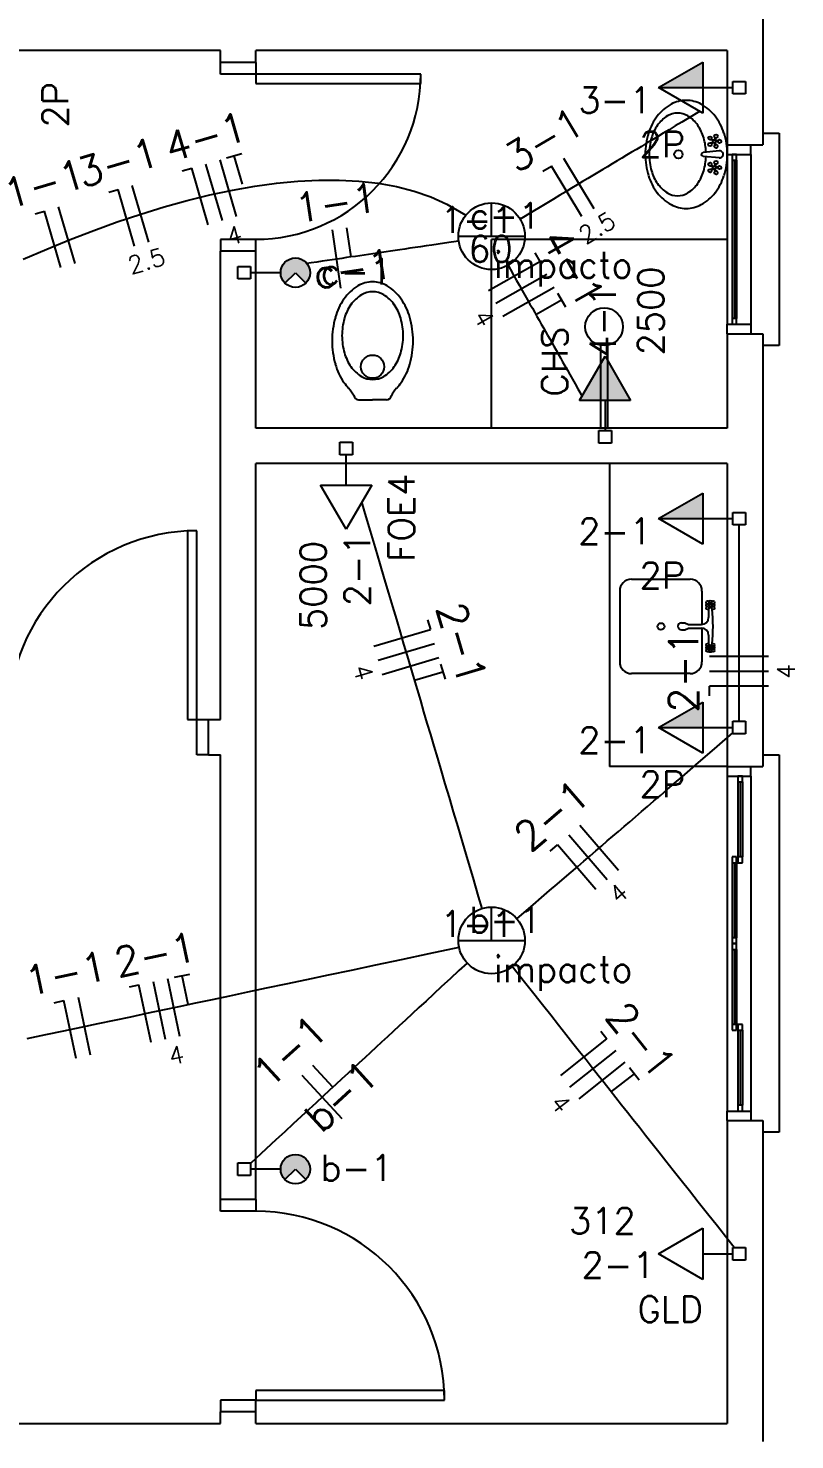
# Model space of a CAD drawing. Extents: x 241 to 398, y 106 to 179.
# Drawn here: x 369.57 to 372.83, y 114.68 to 120.67 of the extents above; entities that cross this region are included whole.
import ezdxf
from ezdxf.enums import TextEntityAlignment as Align

# ---------------------------------------------------------------- set-up
doc = ezdxf.new("R2010")
doc.units = 0
for name, color, linetype in [('ALVVISTA', 8, 'CONTINUOUS'), ('EL-CONDUTOS', 4, 'CONTINUOUS'), ('EL-FIOS', 9, 'CONTINUOUS'), ('EL-TEXTOS_FIOS', 7, 'CONTINUOUS'), ('EL-TEXTOS_PONTOS', 5, 'CONTINUOUS'), ('P-SIMBOL', 5, 'CONTINUOUS')]:
    doc.layers.add(name, color=color, linetype=linetype)
doc.styles.add('ARIAL', font='romans.shx')

msp = doc.modelspace()

# ---------------------------------------------------------------- hatches: boundary and pattern name
at = {"layer": 'P-SIMBOL'}
for points in [[(372.4356, 120.4152), (372.2481, 120.4152), (372.4356, 120.5234)], [(370.6637, 119.6744), (370.7077, 119.6304), (370.7082, 119.6304), (370.6647, 119.5859), (370.6622, 119.5879), (370.6571, 119.5944), (370.6517, 119.6044), (370.6481, 119.6124), (370.6461, 119.6224), (370.6461, 119.6369), (370.6492, 119.6509), (370.6537, 119.6619)], [(370.6637, 119.6744), (370.7077, 119.6304), (370.7082, 119.6304), (370.6647, 119.5859), (370.6622, 119.5879), (370.6571, 119.5944), (370.6517, 119.6044), (370.6481, 119.6124), (370.6461, 119.6224), (370.6461, 119.6369), (370.6492, 119.6509), (370.6537, 119.6619)], [(370.6632, 119.6737), (370.7072, 119.6298), (370.7072, 119.6297), (370.7072, 119.6294), (370.7516, 119.6729), (370.7496, 119.6751), (370.7431, 119.68), (370.7332, 119.6859), (370.7252, 119.6893), (370.7151, 119.6911), (370.7007, 119.6913), (370.6867, 119.6883), (370.6757, 119.6837), (370.6631, 119.6735)], [(370.7517, 119.6744), (370.7077, 119.6304), (370.7512, 119.5859), (370.7532, 119.5879), (370.7581, 119.5944), (370.7642, 119.6044), (370.7672, 119.6124), (370.7691, 119.6224), (370.7691, 119.6369), (370.7662, 119.6509), (370.7617, 119.6619)], [(370.7517, 119.6744), (370.7077, 119.6304), (370.7512, 119.5859), (370.7532, 119.5879), (370.7581, 119.5944), (370.7642, 119.6044), (370.7672, 119.6124), (370.7691, 119.6224), (370.7691, 119.6369), (370.7662, 119.6509), (370.7617, 119.6619)], [(372.1298, 119.0896), (372.0215, 119.2771), (371.9133, 119.0896)], [(372.4356, 118.588), (372.2481, 118.588), (372.4356, 118.6962)], [(372.4356, 117.7024), (372.2481, 117.7024), (372.4356, 117.8106)], [(370.6637, 115.8742), (370.7077, 115.8302), (370.7082, 115.8302), (370.6647, 115.7857), (370.6622, 115.7877), (370.6571, 115.7942), (370.6517, 115.8042), (370.6481, 115.8122), (370.6461, 115.8222), (370.6461, 115.8367), (370.6492, 115.8507), (370.6537, 115.8617)], [(370.6637, 115.8742), (370.7077, 115.8302), (370.7082, 115.8302), (370.6647, 115.7857), (370.6622, 115.7877), (370.6571, 115.7942), (370.6517, 115.8042), (370.6481, 115.8122), (370.6461, 115.8222), (370.6461, 115.8367), (370.6492, 115.8507), (370.6537, 115.8617)], [(370.6632, 115.8735), (370.7072, 115.8296), (370.7072, 115.8295), (370.7072, 115.8292), (370.7516, 115.8727), (370.7496, 115.8749), (370.7431, 115.8798), (370.7332, 115.8857), (370.7252, 115.8891), (370.7151, 115.8909), (370.7007, 115.8911), (370.6867, 115.8881), (370.6757, 115.8835), (370.6631, 115.8733)], [(370.7517, 115.8742), (370.7077, 115.8302), (370.7512, 115.7857), (370.7532, 115.7877), (370.7581, 115.7942), (370.7642, 115.8042), (370.7672, 115.8122), (370.7691, 115.8222), (370.7691, 115.8367), (370.7662, 115.8507), (370.7617, 115.8617)], [(370.7517, 115.8742), (370.7077, 115.8302), (370.7512, 115.7857), (370.7532, 115.7877), (370.7581, 115.7942), (370.7642, 115.8042), (370.7672, 115.8122), (370.7691, 115.8222), (370.7691, 115.8367), (370.7662, 115.8507), (370.7617, 115.8617)]]:
    msp.add_hatch(color=256, dxfattribs=at).paths.add_polyline_path(points)

# ---------------------------------------------------------------- linework, layer by layer
at = {"layer": 'ALVVISTA'}
for p, q in [((372.6901, 122.0073), (372.6901, 120.6473)), ((372.6901, 120.6473), (372.6901, 120.1723)), ((370.3896, 120.5723), (366.8396, 120.5723)), ((370.3896, 120.5223), (370.3896, 120.5723)), ((372.5396, 120.5723), (370.5396, 120.5723)), ((370.5396, 120.5223), (370.5396, 120.5723)), ((372.5396, 120.5723), (372.5396, 120.1723)), ((370.5396, 120.5223), (370.3896, 120.5223)), ((370.3896, 120.4723), (370.3896, 120.5223)), ((370.5396, 120.5223), (370.5396, 120.4723)), ((370.5396, 120.4723), (370.3896, 120.4723)), ((371.2396, 120.4723), (370.5396, 120.4723)), ((370.5396, 120.4723), (370.5396, 120.4323)), ((371.2396, 120.4323), (371.2396, 120.4723)), ((370.5396, 120.4323), (371.2396, 120.4323)), ((372.6901, 120.2223), (372.7596, 120.2223)), ((372.7596, 120.2223), (372.7596, 119.3218)), ((372.4716, 120.1958), (372.4791, 120.1903)), ((372.4716, 120.1798), (372.4791, 120.1853)), ((372.4736, 120.1983), (372.4811, 120.1928)), ((372.4736, 120.1773), (372.4811, 120.1828)), ((372.4886, 120.2028), (372.4856, 120.1943)), ((372.4886, 120.1728), (372.4856, 120.1813)), ((372.4911, 120.2023), (372.4886, 120.1933)), ((372.4911, 120.1733), (372.4886, 120.1823)), ((372.5006, 120.1893), (372.4911, 120.1893)), ((372.5006, 120.1863), (372.4911, 120.1863)), ((372.5396, 120.1723), (372.5396, 120.1323)), ((372.5396, 120.1723), (372.6901, 120.1723)), ((372.6396, 120.1323), (372.6396, 120.1723)), ((372.5066, 120.1468), (372.4371, 120.1403)), ((372.5066, 120.1173), (372.4371, 120.1238)), ((372.4886, 120.0913), (372.4856, 120.0828)), ((372.4911, 120.0908), (372.4886, 120.0818)), ((372.5396, 120.1323), (372.5396, 119.4118)), ((372.5396, 120.1323), (372.6396, 120.1323)), ((372.5796, 120.1323), (372.5601, 120.1323)), ((372.5601, 120.1323), (372.5601, 120.1073)), ((372.5601, 120.1073), (372.5601, 119.4368)), ((372.5601, 120.1073), (372.5796, 120.1073)), ((372.5701, 120.1073), (372.5701, 119.4368)), ((372.5796, 120.1073), (372.5796, 120.1323)), ((372.5796, 120.1073), (372.5796, 119.4368)), ((372.6396, 120.1323), (372.6396, 119.4118)), ((372.4716, 120.0843), (372.4791, 120.0788)), ((372.4716, 120.0683), (372.4791, 120.0738)), ((372.4736, 120.0868), (372.4811, 120.0813)), ((372.4736, 120.0658), (372.4811, 120.0713)), ((372.4886, 120.0613), (372.4856, 120.0698)), ((372.4911, 120.0618), (372.4886, 120.0708)), ((372.5006, 120.0778), (372.4911, 120.0778)), ((372.5006, 120.0748), (372.4911, 120.0748)), ((370.5396, 119.7718), (370.3896, 119.7718)), ((370.3896, 119.7718), (370.3896, 119.7218)), ((370.5396, 119.7218), (370.5396, 119.7718)), ((371.5396, 118.9718), (371.5396, 119.7718)), ((372.5396, 119.7718), (371.5396, 119.7718)), ((370.3896, 118.8968), (370.3896, 119.7218)), ((370.5396, 119.7218), (370.3896, 119.7218)), ((370.5396, 118.9718), (370.5396, 119.7218)), ((372.5796, 119.4368), (372.5601, 119.4368)), ((372.5601, 119.4368), (372.5601, 119.4118)), ((372.5796, 119.4118), (372.5796, 119.4368)), ((372.5396, 119.4118), (372.6396, 119.4118)), ((372.5396, 119.3718), (372.5396, 119.4118)), ((372.5396, 119.3718), (372.5396, 118.9718)), ((372.5396, 119.3718), (372.6901, 119.3718)), ((372.5601, 119.4118), (372.5796, 119.4118)), ((372.6396, 119.4118), (372.6396, 119.3718)), ((372.6901, 119.3718), (372.6901, 118.8968)), ((372.0021, 119.3218), (372.0021, 118.9718)), ((372.0321, 119.3218), (372.0321, 118.9718)), ((372.7596, 119.3218), (372.6901, 119.3218)), ((370.9756, 119.0918), (371.0351, 119.0918)), ((371.0946, 119.0918), (371.0351, 119.0918)), ((372.5396, 118.9718), (370.5396, 118.9718)), ((370.3896, 117.7368), (370.3896, 118.8968)), ((372.6901, 118.8968), (372.6901, 117.5368)), ((372.5396, 118.8218), (370.5396, 118.8218)), ((370.5396, 117.6618), (370.5396, 118.8218)), ((372.0396, 118.8218), (372.0396, 117.5368)), ((372.5396, 118.8218), (372.5396, 117.5368)), ((370.2496, 118.5368), (370.2496, 117.7368)), ((370.2896, 118.5368), (370.2496, 118.5368)), ((370.2896, 117.7368), (370.2896, 118.5368)), ((372.1336, 118.3313), (372.3826, 118.3313)), ((372.0836, 118.2813), (372.0836, 117.9813)), ((372.4326, 118.2813), (372.4326, 118.1393)), ((372.4621, 118.2343), (372.4681, 118.2283)), ((372.4681, 118.2283), (372.4736, 118.2343)), ((372.4551, 118.2268), (372.4611, 118.2213)), ((372.4611, 118.2213), (372.4551, 118.2153)), ((372.4606, 118.2043), (372.4606, 118.1693)), ((372.4681, 118.2143), (372.4621, 118.2083)), ((372.4681, 118.2143), (372.4736, 118.2083)), ((372.4751, 118.2213), (372.4811, 118.2273)), ((372.4751, 118.2213), (372.4806, 118.2153)), ((372.3451, 118.1468), (372.3601, 118.1468)), ((372.3451, 118.1168), (372.3601, 118.1168)), ((372.3601, 118.1468), (372.3751, 118.1393)), ((372.3601, 118.1168), (372.3751, 118.1243)), ((372.3751, 118.1393), (372.4306, 118.1393)), ((372.3751, 118.1243), (372.4306, 118.1243)), ((372.4326, 118.1243), (372.4326, 117.9813)), ((372.4606, 118.0943), (372.4606, 118.0583)), ((372.4551, 118.0468), (372.4606, 118.0413)), ((372.4606, 118.0413), (372.4551, 118.0353)), ((372.4621, 118.0543), (372.4681, 118.0483)), ((372.4681, 118.0343), (372.4621, 118.0283)), ((372.4681, 118.0483), (372.4736, 118.0543)), ((372.4681, 118.0343), (372.4736, 118.0283)), ((372.4751, 118.0413), (372.4811, 118.0473)), ((372.4751, 118.0413), (372.4806, 118.0353)), ((372.3826, 117.9313), (372.1336, 117.9313)), ((370.2496, 117.7368), (370.2896, 117.7368)), ((370.2896, 117.5868), (370.2896, 117.7368)), ((370.2896, 117.7368), (370.3396, 117.7368)), ((370.3396, 117.7368), (370.3896, 117.7368)), ((370.3396, 117.5868), (370.3396, 117.7368)), ((370.5396, 115.7018), (370.5396, 117.6618)), ((370.3396, 117.5868), (370.2896, 117.5868)), ((370.3396, 117.5868), (370.3896, 117.5868)), ((370.3896, 115.7018), (370.3896, 117.5868)), ((372.6901, 117.5868), (372.7596, 117.5868)), ((372.7596, 117.5868), (372.7596, 115.9868)), ((372.5396, 117.5368), (372.0396, 117.5368)), ((372.5396, 117.5368), (372.5396, 117.4968)), ((372.5396, 117.5368), (372.6901, 117.5368)), ((372.6396, 117.4968), (372.6396, 117.5368)), ((372.5396, 117.4968), (372.5396, 116.0768)), ((372.5396, 117.4968), (372.6396, 117.4968)), ((372.6046, 117.4968), (372.5851, 117.4968)), ((372.5851, 117.4968), (372.5851, 117.4718)), ((372.5851, 117.4718), (372.5851, 117.1543)), ((372.5851, 117.4718), (372.6046, 117.4718)), ((372.5951, 117.4718), (372.5951, 117.1543)), ((372.6046, 117.4718), (372.6046, 117.4968)), ((372.6046, 117.4718), (372.6046, 117.1543)), ((372.6396, 117.4968), (372.6396, 116.0768)), ((372.5601, 117.1543), (372.5601, 117.1293)), ((372.5796, 117.1543), (372.5601, 117.1543)), ((372.5601, 117.1293), (372.5796, 117.1293)), ((372.5601, 117.1293), (372.5601, 116.8118)), ((372.5701, 117.1293), (372.5701, 116.8118)), ((372.5796, 117.1293), (372.5796, 117.1543)), ((372.5796, 117.1293), (372.5796, 116.8118)), ((372.6046, 117.1543), (372.5851, 117.1543)), ((372.5851, 117.1543), (372.5851, 117.1293)), ((372.5851, 117.1293), (372.6046, 117.1293)), ((372.6046, 117.1293), (372.6046, 117.1543)), ((372.5796, 116.8118), (372.5601, 116.8118)), ((372.5601, 116.8118), (372.5601, 116.7868)), ((372.5796, 116.7868), (372.5796, 116.8118)), ((372.5601, 116.7868), (372.5796, 116.7868)), ((372.5796, 116.7868), (372.5601, 116.7868)), ((372.5601, 116.7868), (372.5601, 116.7618)), ((372.5601, 116.7618), (372.5601, 116.4443)), ((372.5601, 116.7618), (372.5796, 116.7618)), ((372.5701, 116.7618), (372.5701, 116.4443)), ((372.5796, 116.7618), (372.5796, 116.7868)), ((372.5796, 116.7618), (372.5796, 116.4443)), ((372.5796, 116.4443), (372.5601, 116.4443)), ((372.5601, 116.4443), (372.5601, 116.4193)), ((372.5796, 116.4193), (372.5796, 116.4443)), ((372.5851, 116.4443), (372.5851, 116.4193)), ((372.6046, 116.4443), (372.5851, 116.4443)), ((372.6046, 116.4193), (372.6046, 116.4443)), ((372.5601, 116.4193), (372.5796, 116.4193)), ((372.5851, 116.4193), (372.6046, 116.4193)), ((372.5851, 116.4193), (372.5851, 116.1018)), ((372.5951, 116.4193), (372.5951, 116.1018)), ((372.6046, 116.4193), (372.6046, 116.1018)), ((372.5851, 116.1018), (372.5851, 116.0768)), ((372.6046, 116.1018), (372.5851, 116.1018)), ((372.6046, 116.0768), (372.6046, 116.1018)), ((372.5396, 116.0768), (372.6396, 116.0768)), ((372.5396, 116.0368), (372.5396, 116.0768)), ((372.5396, 116.0368), (372.5396, 114.7518)), ((372.5396, 116.0368), (372.6901, 116.0368)), ((372.5851, 116.0768), (372.6046, 116.0768)), ((372.6396, 116.0768), (372.6396, 116.0368)), ((372.6901, 116.0368), (372.6901, 114.6768)), ((372.7596, 115.9868), (372.6901, 115.9868)), ((370.5396, 115.7018), (370.3896, 115.7018)), ((370.3896, 115.6518), (370.3896, 115.7018)), ((370.5396, 115.7018), (370.5396, 115.6518)), ((370.5396, 115.6518), (370.3896, 115.6518)), ((371.3396, 114.8918), (370.5396, 114.8918)), ((370.5396, 114.8918), (370.5396, 114.8518)), ((371.3396, 114.8518), (371.3396, 114.8918)), ((370.5396, 114.8518), (370.3896, 114.8518)), ((370.3896, 114.8518), (370.3896, 114.8018)), ((370.5396, 114.8518), (371.3396, 114.8518)), ((370.5396, 114.8018), (370.5396, 114.8518)), ((370.5396, 114.8018), (370.3896, 114.8018)), ((370.3896, 114.7518), (370.3896, 114.8018)), ((370.5396, 114.7518), (370.5396, 114.8018)), ((366.8396, 114.7518), (370.3896, 114.7518)), ((370.5396, 114.7518), (372.5396, 114.7518))]:
    msp.add_line(p, q, dxfattribs=at)
for centre, radius in [((372.4921, 120.2093), 0.00738), ((372.3326, 120.1323), 0.0175), ((372.4666, 120.2013), 0.00738), ((372.4666, 120.1743), 0.00738), ((372.4851, 120.1878), 0.00633), ((372.4921, 120.1663), 0.00738), ((372.5076, 120.1878), 0.00738), ((372.4666, 120.0898), 0.00738), ((372.4921, 120.0978), 0.00738), ((372.4666, 120.0628), 0.00738), ((372.4851, 120.0763), 0.00633), ((372.4921, 120.0548), 0.00738), ((372.5076, 120.0763), 0.00738), ((372.0171, 119.4018), 0.08), ((371.0351, 119.2323), 0.0493), ((372.4561, 118.2333), 0.0062), ((372.4801, 118.2333), 0.0062), ((372.4561, 118.2093), 0.0062), ((372.4681, 118.2213), 0.00507), ((372.4796, 118.2093), 0.0062), ((372.2586, 118.1313), 0.0143), ((372.4561, 118.0533), 0.0062), ((372.4796, 118.0533), 0.0062), ((372.4561, 118.0293), 0.0062), ((372.4676, 118.0413), 0.00507), ((372.4796, 118.0293), 0.0062)]:
    msp.add_circle(centre, radius, dxfattribs=at)
for centre, radius, start, end in [((370.5396, 120.4723), 0.7, 270, 0), ((372.3906, 120.1813), 0.1861, 118.5825, 142.75522), ((372.3656, 120.2273), 0.1339, 90, 118.5825), ((372.3656, 120.2273), 0.1339, 61.4175, 90), ((372.3406, 120.1813), 0.1861, 37.24478, 61.4175), ((372.4301, 120.1518), 0.2355, 142.75522, 162.51997), ((372.3556, 120.1793), 0.1351, 121.03453, 145.45543), ((372.3291, 120.2228), 0.0845, 90, 121.03453), ((372.3291, 120.2228), 0.0845, 58.96547, 90), ((372.3031, 120.1793), 0.1351, 34.54458, 58.96547), ((372.3011, 120.1518), 0.2355, 17.48004, 37.24478), ((372.4921, 120.1323), 0.3004, 162.51997, 180), ((372.3966, 120.1508), 0.1854, 145.45543, 164.0842), ((372.2616, 120.1508), 0.1854, 15.91581, 34.54458), ((372.2396, 120.1323), 0.3004, 0, 17.48004), ((372.4621, 120.1323), 0.2533, 164.0842, 180), ((372.1966, 120.1323), 0.2533, 2.10218, 15.91581), ((372.4921, 120.1323), 0.3004, 180, 197.48004), ((372.4621, 120.1323), 0.2533, 180, 195.9158), ((372.4376, 120.1323), 0.00813, 95.42869, 264.73569), ((372.1966, 120.1323), 0.2533, 344.0842, 357.89783), ((372.5076, 120.1323), 0.0148, 264.41656, 95.89136), ((372.2396, 120.1323), 0.3004, 342.51996, 0), ((372.4301, 120.1123), 0.2355, 197.48004, 217.24481), ((372.3966, 120.1133), 0.1854, 195.9158, 214.54457), ((372.2616, 120.1133), 0.1854, 325.45544, 344.0842), ((372.3011, 120.1123), 0.2355, 322.75525, 342.51996), ((372.3906, 120.0828), 0.1861, 217.24481, 241.41751), ((372.3556, 120.0848), 0.1351, 214.54457, 238.96549), ((372.3031, 120.0848), 0.1351, 301.03455, 325.45544), ((372.3406, 120.0828), 0.1861, 298.58249, 322.75525), ((372.3291, 120.0413), 0.0845, 238.96549, 270), ((372.3656, 120.0368), 0.1339, 241.41751, 270), ((372.3291, 120.0413), 0.0845, 270, 301.03455), ((372.3656, 120.0368), 0.1339, 270, 298.58249), ((371.0726, 119.4093), 0.1931, 121.03453, 145.45543), ((371.0351, 119.4713), 0.1207, 90, 121.03453), ((371.0351, 119.4713), 0.1207, 58.96547, 90), ((370.9976, 119.4093), 0.1931, 34.54458, 58.96547), ((371.1316, 119.3688), 0.2648, 145.45543, 164.0842), ((371.1036, 119.3833), 0.1957, 145.04204, 163.84988), ((371.0616, 119.4123), 0.1445, 120.646, 145.04204), ((371.0351, 119.4573), 0.0924, 90, 120.646), ((371.0351, 119.4573), 0.0924, 59.354, 90), ((371.0086, 119.4123), 0.1445, 34.95798, 59.354), ((370.9666, 119.3833), 0.1957, 16.15011, 34.95798), ((370.9386, 119.3688), 0.2648, 15.91581, 34.54458), ((371.2251, 119.3418), 0.3619, 164.0842, 180), ((371.1701, 119.3638), 0.2648, 163.84988, 180), ((370.9001, 119.3638), 0.2648, 0, 16.15011), ((370.8451, 119.3418), 0.3619, 0, 15.91581), ((371.2251, 119.3418), 0.3619, 180, 195.9158), ((371.1701, 119.3638), 0.2648, 180, 196.15013), ((370.9001, 119.3638), 0.2648, 343.84988, 0), ((370.8451, 119.3418), 0.3619, 344.0842, 0), ((371.1036, 119.3448), 0.1957, 196.15013, 214.95798), ((370.9666, 119.3448), 0.1957, 325.04202, 343.84988), ((371.1316, 119.3153), 0.2648, 195.9158, 214.54457), ((371.0616, 119.3153), 0.1445, 214.95798, 239.354), ((371.0086, 119.3153), 0.1445, 300.646, 325.04202), ((370.9386, 119.3153), 0.2648, 325.45544, 344.0842), ((371.0726, 119.2748), 0.1931, 214.54457, 223.89964), ((370.8176, 119.0338), 0.1576, 27.89368, 42.68741), ((371.0351, 119.2703), 0.0924, 239.354, 270), ((371.0351, 119.2703), 0.0924, 270, 300.646), ((371.2526, 119.0338), 0.1576, 137.31259, 152.10634), ((370.9976, 119.2748), 0.1931, 316.43506, 325.45544), ((370.9756, 119.1118), 0.02, 186.21104, 270), ((371.0946, 119.1118), 0.02, 270, 353.789), ((370.2896, 117.7368), 0.8, 90, 180), ((372.1336, 118.2813), 0.05, 90, 180), ((372.3826, 118.2813), 0.05, 0, 90), ((372.4681, 118.2163), 0.0229, 71.72559, 109.7467), ((372.4651, 118.2213), 0.0156, 151.28233, 208.71767), ((371.8456, 118.1313), 0.6339, 353.3446, 6.65547), ((372.4711, 118.2218), 0.0153, 329.57178, 30.42821), ((372.3451, 118.1318), 0.015, 90, 270), ((372.4306, 118.1693), 0.03, 270, 0), ((372.4306, 118.0943), 0.03, 0, 90), ((372.4651, 118.0413), 0.0156, 151.28233, 208.71767), ((372.4676, 118.0418), 0.0188, 245.24622, 293.3183), ((372.4711, 118.0418), 0.0153, 329.57178, 30.42821), ((372.1336, 117.9813), 0.05, 180, 270), ((372.3826, 117.9813), 0.05, 270, 0), ((370.5396, 114.8518), 0.8, 0, 90)]:
    msp.add_arc(centre, radius, start, end, dxfattribs=at)
at = {"layer": 'EL-CONDUTOS', "linetype": 'Continuous'}
for points in [[(372.4224, 120.3146), (372.3754, 120.2863), (372.3466, 120.269), (372.3191, 120.2525), (372.2928, 120.2367), (372.2676, 120.2216), (372.2433, 120.207), (372.22, 120.193), (372.1974, 120.1795), (372.1754, 120.1663), (372.1541, 120.1535), (372.1332, 120.1409), (372.1126, 120.1286), (372.0923, 120.1164), (372.0721, 120.1043), (372.052, 120.0922), (372.0318, 120.0801), (372.0114, 120.0679), (371.9908, 120.0555), (371.9697, 120.0429), (371.9482, 120.0299), (371.9261, 120.0167), (371.9033, 120.003), (371.8797, 119.9888), (371.8551, 119.9741), (371.8296, 119.9588), (371.8029, 119.9428), (371.775, 119.926), (371.7458, 119.9085), (371.7151, 119.8901), (371.6613, 119.8578)], [(369.5532, 119.6876), (369.6527, 119.7307), (369.7525, 119.7717), (369.8523, 119.8102), (369.952, 119.8461), (370.0514, 119.8793), (370.1502, 119.9095), (370.2482, 119.9366), (370.3452, 119.9604), (370.4409, 119.9807), (370.5352, 119.9973), (370.6278, 120.01), (370.7185, 120.0187), (370.8072, 120.0233), (370.8934, 120.0234), (370.9771, 120.0189), (371.0581, 120.0097), (371.136, 119.9955), (371.2108, 119.9762), (371.2821, 119.9516), (371.3497, 119.9215), (371.4303, 119.8739)], [(371.4004, 119.7645), (371.3679, 119.7597), (371.3397, 119.7556), (371.3127, 119.7516), (371.2869, 119.7478), (371.2621, 119.7442), (371.2383, 119.7406), (371.2154, 119.7373), (371.1933, 119.734), (371.172, 119.7309), (371.1512, 119.7278), (371.1311, 119.7249), (371.1114, 119.722), (371.0922, 119.7191), (371.0733, 119.7163), (371.0546, 119.7136), (371.0361, 119.7109), (371.0178, 119.7082), (370.9994, 119.7055), (370.9809, 119.7027), (370.9623, 119.7), (370.9435, 119.6972), (370.9243, 119.6944), (370.9048, 119.6915), (370.8848, 119.6886), (370.8643, 119.6856), (370.8431, 119.6825), (370.8212, 119.6792), (370.7986, 119.6759), (370.775, 119.6724), (370.7564, 119.6696)], [(371.6097, 119.6622), (371.6197, 119.6445), (371.6332, 119.6207), (371.6461, 119.598), (371.6584, 119.5762), (371.6702, 119.5554), (371.6815, 119.5354), (371.6924, 119.5162), (371.7029, 119.4977), (371.713, 119.4798), (371.7229, 119.4625), (371.7324, 119.4456), (371.7417, 119.4291), (371.7509, 119.413), (371.7599, 119.3971), (371.7688, 119.3814), (371.7776, 119.3658), (371.7864, 119.3502), (371.7953, 119.3345), (371.8042, 119.3188), (371.8133, 119.3028), (371.8224, 119.2866), (371.8318, 119.27), (371.8415, 119.253), (371.8514, 119.2356), (371.8616, 119.2175), (371.8722, 119.1988), (371.8832, 119.1794), (371.8946, 119.1592), (371.9065, 119.1381), (371.9238, 119.1078)], [(371.5, 116.9355), (371.485, 116.9861), (371.4613, 117.0664), (371.4389, 117.1421), (371.4177, 117.2136), (371.3977, 117.2812), (371.3788, 117.3452), (371.3608, 117.406), (371.3436, 117.4639), (371.3273, 117.5192), (371.3115, 117.5723), (371.2964, 117.6236), (371.2817, 117.6733), (371.2673, 117.7218), (371.2532, 117.7694), (371.2392, 117.8165), (371.2254, 117.8634), (371.2114, 117.9105), (371.1973, 117.9581), (371.183, 118.0065), (371.1683, 118.056), (371.1532, 118.1071), (371.1376, 118.16), (371.1213, 118.215), (371.1042, 118.2726), (371.0863, 118.3331), (371.0675, 118.3967), (371.0476, 118.4639), (371.0266, 118.5349), (371.0043, 118.6101), (370.9898, 118.6589)], [(372.5901, 117.7289), (372.5901, 117.7827), (372.5901, 117.818), (372.5901, 117.8511), (372.5901, 117.8824), (372.5901, 117.9119), (372.5901, 117.9398), (372.5901, 117.9662), (372.5901, 117.9914), (372.5901, 118.0154), (372.5901, 118.0385), (372.5901, 118.0608), (372.5901, 118.0825), (372.5901, 118.1036), (372.5901, 118.1245), (372.5901, 118.1452), (372.5901, 118.1659), (372.5901, 118.1867), (372.5901, 118.2079), (372.5901, 118.2295), (372.5901, 118.2518), (372.5901, 118.2749), (372.5901, 118.299), (372.5901, 118.3242), (372.5901, 118.3506), (372.5901, 118.3785), (372.5901, 118.408), (372.5901, 118.4392), (372.5901, 118.4724), (372.5901, 118.5077), (372.5901, 118.5615)], [(371.6473, 116.8921), (371.6786, 116.9191), (371.7165, 116.9516), (371.7523, 116.9824), (371.7861, 117.0114), (371.8181, 117.0389), (371.8486, 117.0651), (371.8776, 117.09), (371.9053, 117.1138), (371.9319, 117.1367), (371.9576, 117.1588), (371.9826, 117.1803), (372.007, 117.2012), (372.0309, 117.2218), (372.0546, 117.2422), (372.0783, 117.2625), (372.102, 117.2829), (372.126, 117.3035), (372.1504, 117.3245), (372.1754, 117.346), (372.2012, 117.3682), (372.228, 117.3912), (372.2559, 117.4151), (372.285, 117.4402), (372.3156, 117.4665), (372.3478, 117.4942), (372.3819, 117.5234), (372.4179, 117.5543), (372.456, 117.5871), (372.4964, 117.6219), (372.5636, 117.6795)], [(369.5695, 116.3841), (369.649, 116.4008), (369.7252, 116.4169), (369.7989, 116.4325), (369.8704, 116.4476), (369.9403, 116.4623), (370.0092, 116.4769), (370.0775, 116.4913), (370.1459, 116.5057), (370.2147, 116.5203), (370.2847, 116.535), (370.3562, 116.5501), (370.4298, 116.5657), (370.5061, 116.5818), (370.5855, 116.5985), (370.6687, 116.6161), (370.756, 116.6345), (370.8482, 116.654), (370.9456, 116.6746), (371.0488, 116.6963), (371.1584, 116.7195), (371.2748, 116.7441), (371.4019, 116.7709)], [(371.4364, 116.7042), (371.4016, 116.6722), (371.3638, 116.6372), (371.328, 116.6042), (371.2942, 116.5729), (371.2621, 116.5433), (371.2317, 116.5152), (371.2027, 116.4884), (371.175, 116.4628), (371.1483, 116.4382), (371.1226, 116.4145), (371.0977, 116.3914), (371.0733, 116.3689), (371.0493, 116.3468), (371.0256, 116.3249), (371.002, 116.3031), (370.9783, 116.2811), (370.9543, 116.259), (370.9299, 116.2364), (370.9048, 116.2133), (370.879, 116.1895), (370.8523, 116.1648), (370.8244, 116.139), (370.7952, 116.1121), (370.7646, 116.0838), (370.7324, 116.0541), (370.6984, 116.0226), (370.6624, 115.9894), (370.6243, 115.9542), (370.5838, 115.9168), (370.5166, 115.8549)], [(372.569, 115.4981), (372.5426, 115.5317), (372.498, 115.5882), (372.456, 115.6413), (372.4165, 115.6913), (372.3793, 115.7383), (372.3442, 115.7827), (372.311, 115.8247), (372.2795, 115.8646), (372.2496, 115.9025), (372.221, 115.9386), (372.1935, 115.9734), (372.167, 116.0069), (372.1413, 116.0394), (372.1162, 116.0712), (372.0914, 116.1025), (372.0669, 116.1336), (372.0424, 116.1646), (372.0176, 116.1959), (371.9926, 116.2276), (371.967, 116.26), (371.9406, 116.2934), (371.9133, 116.3279), (371.8849, 116.3639), (371.8551, 116.4015), (371.8239, 116.4411), (371.7909, 116.4827), (371.7561, 116.5268), (371.7192, 116.5735), (371.6801, 116.623), (371.6277, 116.6893)]]:
    msp.add_lwpolyline(points, dxfattribs=at)
at = {"layer": 'EL-FIOS'}
for p, q in [((370.3978, 119.8513), (370.3279, 120.0914)), ((370.4578, 119.8688), (370.388, 120.1088)), ((370.416, 120.117), (370.48, 120.1356)), ((370.4829, 120.0062), (370.448, 120.1263)), ((371.9758, 119.9007), (371.8471, 120.1151)), ((370.2279, 120.0623), (370.2679, 120.0739)), ((370.3378, 119.8338), (370.2679, 120.0739)), ((371.7578, 120.0615), (371.7935, 120.0829)), ((371.9222, 119.8685), (371.7935, 120.0829)), ((369.9155, 119.9714), (369.9555, 119.983)), ((370.0253, 119.743), (369.9555, 119.983)), ((370.0853, 119.7604), (370.0155, 120.0005)), ((369.7729, 119.6695), (369.703, 119.9096)), ((369.603, 119.8805), (369.643, 119.8921)), ((369.7128, 119.6521), (369.643, 119.8921)), ((370.901, 119.5646), (370.8646, 119.8119)), ((370.9446, 119.6974), (370.9264, 119.821)), ((371.5266, 119.5553), (371.7441, 119.6785)), ((371.7236, 119.7148), (371.7441, 119.6785)), ((371.5574, 119.5009), (371.7749, 119.6241)), ((371.5882, 119.4466), (371.8057, 119.5698)), ((371.7277, 119.4538), (371.8365, 119.5154)), ((371.8201, 119.5444), (371.8529, 119.4864)), ((371.0404, 118.0477), (371.2801, 118.1187)), ((371.2683, 118.1587), (371.2801, 118.1187)), ((371.0582, 117.9878), (371.2979, 118.0588)), ((371.0759, 117.9279), (371.3156, 117.9988)), ((372.7151, 118.0031), (372.4651, 118.0031)), ((371.2135, 117.9034), (371.3334, 117.9389)), ((371.3239, 117.9709), (371.3428, 117.907)), ((372.7151, 117.9406), (372.4651, 117.9406)), ((372.7151, 117.8781), (372.4651, 117.8781)), ((372.4651, 117.8364), (372.4651, 117.8781)), ((372.0777, 117.0972), (371.9148, 117.2868)), ((372.0303, 117.0565), (371.8674, 117.2461)), ((371.7884, 117.1782), (371.82, 117.2054)), ((371.9829, 117.0158), (371.82, 117.2054)), ((370.1568, 116.3803), (370.1051, 116.6249)), ((370.2179, 116.3932), (370.1663, 116.6378)), ((370.1948, 116.6438), (370.2601, 116.6576)), ((370.2533, 116.5284), (370.2274, 116.6507)), ((370.0032, 116.6034), (370.044, 116.612)), ((370.0956, 116.3674), (370.044, 116.612)), ((369.6848, 116.5362), (369.7256, 116.5448)), ((369.7772, 116.3002), (369.7256, 116.5448)), ((369.8384, 116.3131), (369.7868, 116.5577)), ((371.8335, 116.2273), (372.0296, 116.3823)), ((372.0038, 116.415), (372.0296, 116.3823)), ((371.8723, 116.1783), (372.0684, 116.3333)), ((370.8671, 116.1785), (370.7823, 116.2703)), ((371.911, 116.1292), (372.1071, 116.2843)), ((372.1252, 116.2614), (372.1666, 116.2091)), ((370.906, 116.0443), (370.7364, 116.2279)), ((372.0478, 116.1577), (372.1459, 116.2352))]:
    msp.add_line(p, q, dxfattribs=at)
at = {"layer": 'P-SIMBOL'}
for p, q in [((372.2481, 120.4152), (372.4356, 120.5234)), ((372.4356, 120.5234), (372.4356, 120.3069)), ((372.4356, 120.3069), (372.2481, 120.4152)), ((372.2481, 120.4152), (372.4356, 120.4152)), ((372.4356, 120.4152), (372.5636, 120.4152)), ((372.5636, 120.3887), (372.5636, 120.4417)), ((372.5636, 120.4417), (372.6166, 120.4417)), ((372.6166, 120.3887), (372.5636, 120.3887)), ((372.6166, 120.4417), (372.6166, 120.3887)), ((371.5401, 119.7851), (371.5401, 119.9263)), ((371.3989, 119.7851), (371.6814, 119.7851)), ((370.4636, 119.604), (370.4636, 119.657)), ((370.4636, 119.657), (370.5166, 119.657)), ((370.5166, 119.657), (370.5166, 119.604)), ((370.6452, 119.6305), (370.5166, 119.6305)), ((370.6631, 119.5863), (370.7077, 119.6305)), ((370.7077, 119.6305), (370.7516, 119.5863)), ((370.5166, 119.604), (370.4636, 119.604)), ((371.9133, 119.0896), (372.0215, 119.2771)), ((372.0215, 119.2771), (372.1298, 119.0896)), ((372.1298, 119.0896), (371.9133, 119.0896)), ((372.0215, 119.0896), (372.0215, 118.9616)), ((371.995, 118.9086), (371.995, 118.9616)), ((371.995, 118.9616), (372.048, 118.9616)), ((372.048, 118.9616), (372.048, 118.9086)), ((370.8964, 118.9116), (370.9494, 118.9116)), ((370.8964, 118.8586), (370.8964, 118.9116)), ((370.9494, 118.9116), (370.9494, 118.8586)), ((372.048, 118.9086), (371.995, 118.9086)), ((370.9494, 118.8586), (370.8964, 118.8586)), ((370.9229, 118.7306), (370.9229, 118.8586)), ((370.9229, 118.5431), (370.8147, 118.7306)), ((370.8147, 118.7306), (371.0312, 118.7306)), ((371.0312, 118.7306), (370.9229, 118.5431)), ((372.2481, 118.588), (372.4356, 118.6962)), ((372.4356, 118.6962), (372.4356, 118.4797)), ((372.5636, 118.5615), (372.5636, 118.6145)), ((372.5636, 118.6145), (372.6166, 118.6145)), ((372.6166, 118.6145), (372.6166, 118.5615)), ((372.4356, 118.4797), (372.2481, 118.588)), ((372.2481, 118.588), (372.4356, 118.588)), ((372.4356, 118.588), (372.5636, 118.588)), ((372.6166, 118.5615), (372.5636, 118.5615)), ((372.2481, 117.7024), (372.4356, 117.8106)), ((372.4356, 117.8106), (372.4356, 117.5941)), ((372.4356, 117.5941), (372.2481, 117.7024)), ((372.2481, 117.7024), (372.4356, 117.7024)), ((372.4356, 117.7024), (372.5636, 117.7024)), ((372.5636, 117.6759), (372.5636, 117.7289)), ((372.5636, 117.7289), (372.6166, 117.7289)), ((372.6166, 117.7289), (372.6166, 117.6759)), ((372.6166, 117.6759), (372.5636, 117.6759)), ((371.5401, 116.8001), (371.5401, 116.9413)), ((371.3989, 116.8001), (371.6814, 116.8001)), ((370.4636, 115.8038), (370.4636, 115.8568)), ((370.4636, 115.8568), (370.5166, 115.8568)), ((370.5166, 115.8568), (370.5166, 115.8038)), ((370.5166, 115.8038), (370.4636, 115.8038)), ((370.6452, 115.8303), (370.5166, 115.8303)), ((370.6631, 115.7861), (370.7077, 115.8303)), ((370.7077, 115.8303), (370.7516, 115.7861)), ((372.2481, 115.4716), (372.4356, 115.5798)), ((372.4356, 115.5798), (372.4356, 115.3633)), ((372.5636, 115.4451), (372.5636, 115.4981)), ((372.5636, 115.4981), (372.6166, 115.4981)), ((372.6166, 115.4981), (372.6166, 115.4451)), ((372.4356, 115.3633), (372.2481, 115.4716)), ((372.4356, 115.4716), (372.5636, 115.4716)), ((372.6166, 115.4451), (372.5636, 115.4451))]:
    msp.add_line(p, q, dxfattribs=at)
for centre, radius in [((371.5401, 119.7851), 0.1412), ((370.7077, 119.6305), 0.0625), ((371.5401, 116.8001), 0.1412), ((370.7077, 115.8303), 0.0625)]:
    msp.add_circle(centre, radius, dxfattribs=at)

# ---------------------------------------------------------------- texts
at = {"layer": 'EL-TEXTOS_FIOS', "style": 'ARIAL'}
for s, height, rotation, p in [('4-1', 0.12355, 16.217, (370.3442, 120.1475)), ('3-1', 0.12355, 30.968, (371.7949, 120.1414)), ('3-1', 0.12355, 16.217, (369.9717, 120.0392)), ('1-1', 0.12355, 16.217, (369.6592, 119.9483)), ('1-1', 0.12355, 8.376, (370.8883, 119.8654)), ('2.5', 0.07413, 30.968, (372.0062, 119.7893)), ('4', 0.0741, 16.217, (370.4588, 119.7533)), ('2.5', 0.07413, 16.217, (370.0864, 119.6449)), ('4-1', 0.12355, 299.52499, (371.8333, 119.6213)), ('c-1', 0.12355, 8.376, (370.961, 119.5859)), ('4', 0.0741, 299.52499, (371.476, 119.4189)), ('2-1', 0.12355, 286.48999, (371.3541, 118.0428)), ('2-1', 0.12355, 90, (372.4157, 117.9406)), ('4', 0.0741, 286.48999, (370.9604, 117.9263)), ('4', 0.0741, 90, (372.8263, 117.9406)), ('2-1', 0.12355, 40.674, (371.8352, 117.2836)), ('4', 0.0741, 40.674, (372.1028, 116.9722)), ('2-1', 0.12355, 11.92, (370.1255, 116.6797)), ('1-1', 0.12355, 11.92, (369.746, 116.5996)), ('2-1', 0.12355, 308.32199, (372.1265, 116.3394)), ('1-1', 0.12355, 42.726, (370.7258, 116.2854)), ('4', 0.0741, 11.92, (370.2103, 116.2779)), ('b-1', 0.12355, 42.726, (370.9436, 116.0957)), ('4', 0.0741, 308.32199, (371.8044, 116.0848))]:
    msp.add_text(s, height=height, rotation=rotation, dxfattribs=at).set_placement(p, align=Align.CENTER)
at = {"layer": 'EL-TEXTOS_PONTOS', "style": 'ARIAL'}
for s, p in [('2P', (369.7441, 120.3424)), ('2500', (372.2706, 119.4685)), ('4-1', (372.0667, 119.425)), ('CHS', (371.8627, 119.2545)), ('FOE4', (371.2126, 118.5924)), ('5000', (370.8381, 118.3048)), ('2-1', (371.0253, 118.3717))]:
    msp.add_text(s, height=0.11, rotation=90, dxfattribs=at).set_placement(p, align=Align.CENTER)
for s, p in [('3-1', (372.0634, 120.3071)), ('2P', (372.264, 120.1198)), ('1-1', (371.4785, 119.8)), ('c-1', (371.5969, 119.8174)), ('60', (371.536, 119.6764)), ('impacto', (371.8437, 119.6085)), ('2-1', (372.0634, 118.4799)), ('2P', (372.264, 118.2926)), ('2-1', (372.0634, 117.5943)), ('2P', (372.264, 117.407)), ('1-1', (371.4785, 116.815)), ('b-1', (371.5969, 116.8324)), ('impacto', (371.8437, 116.6235)), ('312', (372.0099, 115.5564)), ('2-1', (372.0768, 115.3692)), ('GLD', (372.2975, 115.1819))]:
    msp.add_text(s, height=0.11, dxfattribs=at).set_placement(p, align=Align.CENTER)
for s, p in [('c-1', (370.8142, 119.5813)), ('b-1', (370.8142, 115.7811))]:
    msp.add_text(s, height=0.11, dxfattribs=at).set_placement(p)

doc.saveas('drawing.dxf')
